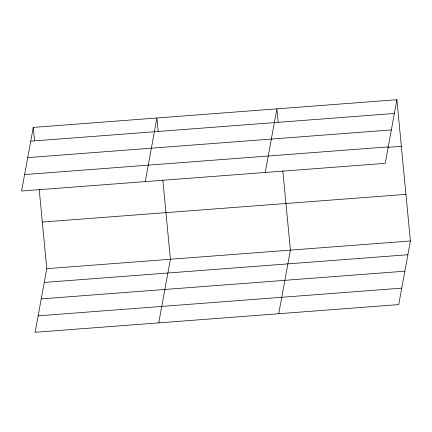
<?xml version="1.0" encoding="UTF-8"?>
<svg xmlns="http://www.w3.org/2000/svg" width="432" height="432" viewBox="0 0 432 432"><rect width="100%" height="100%" fill="white"/><g stroke="black" fill="none" stroke-linecap="round" stroke-linejoin="round"><path stroke-width="0.65" d="M33.275 127.408L21.6 191.02L385.214 163.334L396.889 99.716L33.275 127.408L34.549 140.724M39.204 189.367L46.786 268.666L35.111 332.284L398.725 304.592L410.4 240.98L396.889 99.716M145.228 181.607L156.902 117.99L158.177 131.312M158.738 322.866L170.413 259.254L162.832 179.95M265.221 172.471L276.896 108.853L278.17 122.175M278.732 313.729L290.407 250.117L282.825 170.813M30.748 141.167L394.362 113.476M27.729 157.615L391.343 129.929M24.619 174.566L388.233 146.88M387.941 147.355L401.35 146.335M42.331 222.053L405.94 194.362M46.786 268.666L410.4 240.98M44.264 282.425L407.873 254.74M41.24 298.879L404.854 271.193M38.129 315.83L401.744 288.144"/></g></svg>
